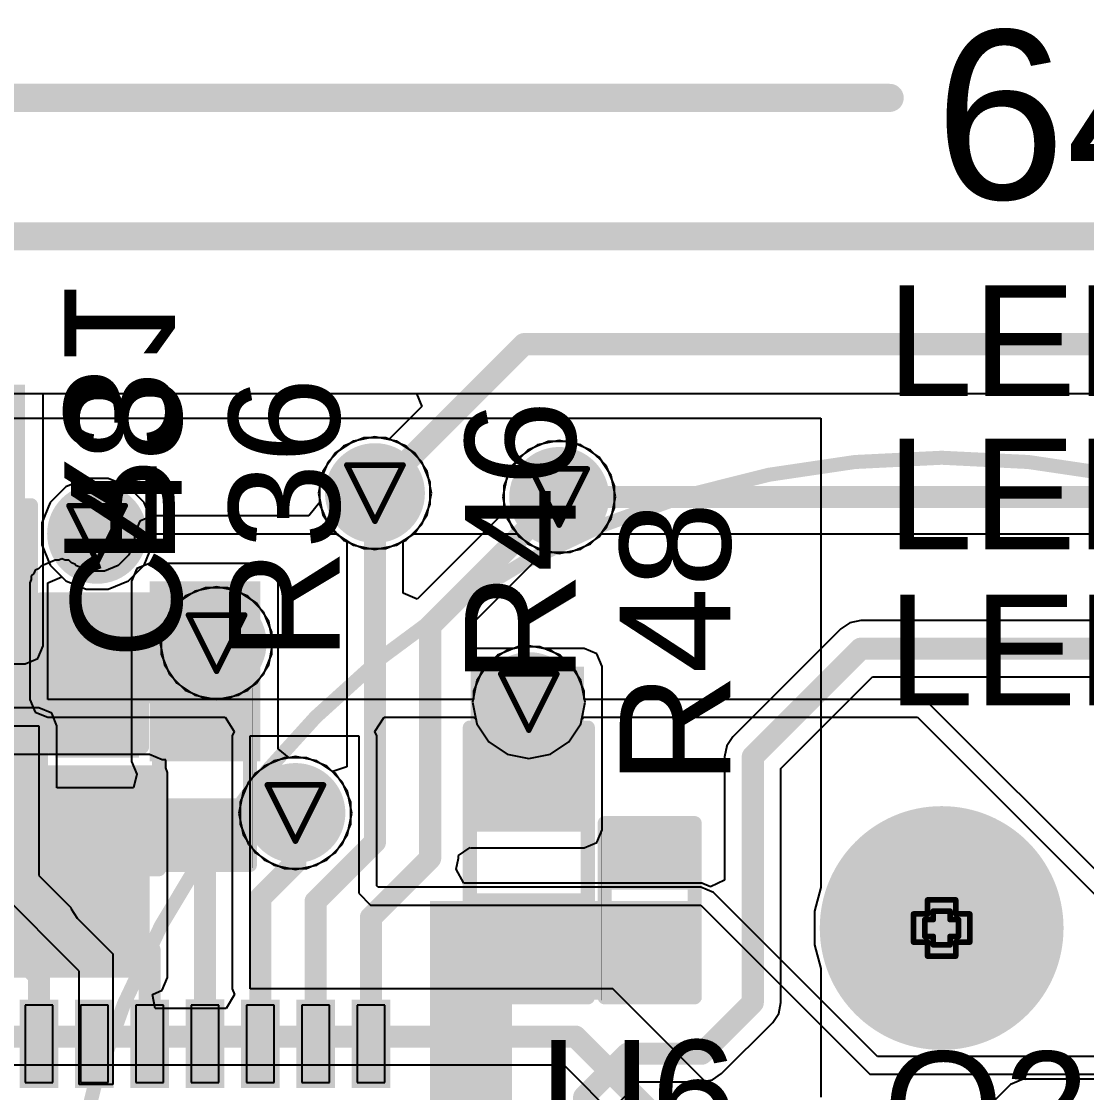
# Model space of a CAD drawing. Header units: inches. Extents: x -3 to 423, y -3 to 110.
# Drawn here: x 16.52 to 26.15, y 71.68 to 81.36 of the extents above; entities that cross this region are included whole.
import ezdxf

# ---------------------------------------------------------------- set-up
doc = ezdxf.new("R2010")
doc.units = ezdxf.units.IN
for name, color, linetype in [('Board Outline', 56, 'Continuous'), ('Bottom Layer', 5, 'Continuous'), ('Bottom Overlay', 54, 'Continuous'), ('Bottom Paste', 16, 'Continuous'), ('Bottom Solder', 6, 'Continuous'), ('Drill Drawing', 1, 'Continuous'), ('Mechanical 3', 76, 'Continuous'), ('Mid Layer', 16, 'Continuous'), ('Mid Layer 2', 76, 'Continuous'), ('Multi-Layer', 9, 'Continuous'), ('Pad Holes', 156, 'Continuous'), ('Top Layer', 1, 'Continuous'), ('Top Overlay', 2, 'Continuous'), ('Top Paste', 8, 'Continuous'), ('Top Solder', 216, 'Continuous'), ('Via Holes', 16, 'Continuous')]:
    doc.layers.add(name, color=color, linetype=linetype)
doc.styles.add('Arial', font='', dxfattribs={"height": 0.2})
doc.styles.get('Arial').set_extended_font_data('Arial')

msp = doc.modelspace()

# ---------------------------------------------------------------- hatches: boundary and pattern name
at = {"layer": 'Bottom Layer'}
h = msp.add_hatch(color=5, dxfattribs=at)
edge = h.paths.add_edge_path()
edge.add_arc((19.7196, 77.0983), 0.35, 0, 360)
h = msp.add_hatch(color=5, dxfattribs=at)
edge = h.paths.add_edge_path()
edge.add_arc((21.3846, 77.0638), 0.35, 0, 360)
h = msp.add_hatch(color=5, dxfattribs=at)
edge = h.paths.add_edge_path()
edge.add_arc((17.2084, 76.731), 0.35, 0, 360)
for points in [[(16.764, 75.2348), (18.6436, 75.2348), (18.6436, 76.1492), (16.764, 76.1492)], [(17.6783, 75.2998), (16.7893, 75.2998), (16.7893, 76.0618), (17.6783, 76.0618)], [(15.4686, 72.7202), (17.683, 72.7202), (17.683, 74.5744), (15.4686, 74.5744)], [(17.6783, 73.7758), (16.7893, 73.7758), (16.7893, 74.5378), (17.6783, 74.5378)]]:
    msp.add_hatch(color=5, dxfattribs=at).paths.add_polyline_path(points)
h = msp.add_hatch(color=5, dxfattribs=at)
edge = h.paths.add_edge_path()
edge.add_arc((18.288, 75.7428), 0.35, 0, 360)
h = msp.add_hatch(color=5, dxfattribs=at)
edge = h.paths.add_edge_path()
edge.add_arc((21.1102, 75.21), 0.35, 0, 360)
h = msp.add_hatch(color=5, dxfattribs=at)
edge = h.paths.add_edge_path()
edge.add_arc((19.0005, 74.2076), 0.35, 0, 360)
h = msp.add_hatch(color=5, dxfattribs=at)
edge = h.paths.add_edge_path()
edge.add_arc((24.8412, 73.1682), 1, 0, 360)
at = {"layer": 'Bottom Paste'}
for points in [[(17.6783, 75.2998), (16.7893, 75.2998), (16.7893, 76.0618), (17.6783, 76.0618)], [(17.6783, 73.7758), (16.7893, 73.7758), (16.7893, 74.5378), (17.6783, 74.5378)]]:
    msp.add_hatch(color=16, dxfattribs=at).paths.add_polyline_path(points)
at = {"layer": 'Bottom Solder'}
h = msp.add_hatch(color=6, dxfattribs=at)
edge = h.paths.add_edge_path()
edge.add_arc((19.7196, 77.0983), 0.4516, 0, 360)
h = msp.add_hatch(color=6, dxfattribs=at)
edge = h.paths.add_edge_path()
edge.add_arc((21.3846, 77.0638), 0.4516, 0, 360)
h = msp.add_hatch(color=6, dxfattribs=at)
edge = h.paths.add_edge_path()
edge.add_arc((17.2084, 76.731), 0.4516, 0, 360)
h = msp.add_hatch(color=6, dxfattribs=at)
edge = h.paths.add_edge_path()
edge.add_arc((18.288, 75.7428), 0.4516, 0, 360)
for points in [[(17.7799, 75.1982), (16.6877, 75.1982), (16.6877, 76.1634), (17.7799, 76.1634)], [(17.7799, 73.6742), (16.6877, 73.6742), (16.6877, 74.6394), (17.7799, 74.6394)]]:
    msp.add_hatch(color=6, dxfattribs=at).paths.add_polyline_path(points)
h = msp.add_hatch(color=6, dxfattribs=at)
edge = h.paths.add_edge_path()
edge.add_arc((21.1102, 75.21), 0.4516, 0, 360)
h = msp.add_hatch(color=6, dxfattribs=at)
edge = h.paths.add_edge_path()
edge.add_arc((19.0005, 74.2076), 0.4516, 0, 360)
h = msp.add_hatch(color=6, dxfattribs=at)
edge = h.paths.add_edge_path()
edge.add_arc((24.8412, 73.1682), 1.1016, 0, 360)
at = {"layer": 'Mid Layer'}
h = msp.add_hatch(color=16, dxfattribs=at)
edge = h.paths.add_edge_path()
edge.add_arc((19.7196, 77.0983), 0.35, 0, 360)
h = msp.add_hatch(color=16, dxfattribs=at)
edge = h.paths.add_edge_path()
edge.add_arc((21.3846, 77.0638), 0.35, 0, 360)
h = msp.add_hatch(color=16, dxfattribs=at)
edge = h.paths.add_edge_path()
edge.add_arc((17.2084, 76.731), 0.35, 0, 360)
h = msp.add_hatch(color=16, dxfattribs=at)
edge = h.paths.add_edge_path()
edge.add_arc((18.288, 75.7428), 0.35, 0, 360)
h = msp.add_hatch(color=16, dxfattribs=at)
edge = h.paths.add_edge_path()
edge.add_arc((21.1102, 75.21), 0.35, 0, 360)
h = msp.add_hatch(color=16, dxfattribs=at)
edge = h.paths.add_edge_path()
edge.add_arc((19.0005, 74.2076), 0.35, 0, 360)
h = msp.add_hatch(color=16, dxfattribs=at)
edge = h.paths.add_edge_path()
edge.add_arc((24.8412, 73.1682), 1, 0, 360)
at = {"layer": 'Mid Layer 2'}
h = msp.add_hatch(color=76, dxfattribs=at)
edge = h.paths.add_edge_path()
edge.add_arc((19.7196, 77.0983), 0.35, 0, 360)
h = msp.add_hatch(color=76, dxfattribs=at)
edge = h.paths.add_edge_path()
edge.add_arc((21.3846, 77.0638), 0.35, 0, 360)
h = msp.add_hatch(color=76, dxfattribs=at)
edge = h.paths.add_edge_path()
edge.add_arc((17.2084, 76.731), 0.35, 0, 360)
h = msp.add_hatch(color=76, dxfattribs=at)
edge = h.paths.add_edge_path()
edge.add_arc((18.288, 75.7428), 0.35, 0, 360)
h = msp.add_hatch(color=76, dxfattribs=at)
edge = h.paths.add_edge_path()
edge.add_arc((21.1102, 75.21), 0.35, 0, 360)
h = msp.add_hatch(color=76, dxfattribs=at)
edge = h.paths.add_edge_path()
edge.add_arc((19.0005, 74.2076), 0.35, 0, 360)
h = msp.add_hatch(color=76, dxfattribs=at)
edge = h.paths.add_edge_path()
edge.add_arc((24.8412, 73.1682), 1, 0, 360)
at = {"layer": 'Multi-Layer'}
h = msp.add_hatch(color=9, dxfattribs=at)
edge = h.paths.add_edge_path()
edge.add_arc((24.8412, 73.1682), 1, 0, 360)
at = {"layer": 'Pad Holes'}
h = msp.add_hatch(color=7, dxfattribs=at)
edge = h.paths.add_edge_path()
edge.add_arc((24.8412, 73.1682), 0.51, 0, 360)
at = {"layer": 'Top Layer'}
for points in [[(15.1384, 75.7174), (16.5576, 75.7174), (16.5576, 78.0796), (15.1384, 78.0796)], [(17.683, 74.6736), (18.683, 74.6736), (18.683, 76.3016), (17.683, 76.3016)], [(20.5831, 74.0552), (21.6102, 74.0552), (21.6102, 75.5305), (20.5831, 75.5305)], [(16.8909, 75.2236), (17.5259, 75.2236), (17.5259, 74.7664), (16.8909, 74.7664)], [(18.5005, 74.7664), (17.8655, 74.7664), (17.8655, 75.2236), (18.5005, 75.2236)], [(20.6657, 74.9039), (21.5547, 74.9039), (21.5547, 74.1419), (20.6657, 74.1419)], [(16.8909, 74.2838), (17.5259, 74.2838), (17.5259, 73.8266), (16.8909, 73.8266)], [(18.5005, 73.8266), (17.8655, 73.8266), (17.8655, 74.2838), (18.5005, 74.2838)], [(21.8849, 74.0276), (22.5199, 74.0276), (22.5199, 73.5704), (21.8849, 73.5704)], [(20.2184, 72.5222), (22.6723, 72.5222), (22.6723, 73.4118), (20.2184, 73.4118)], [(20.6657, 73.3799), (21.5547, 73.3799), (21.5547, 72.6179), (20.6657, 72.6179)], [(20.2184, 71.0702), (20.9578, 71.0702), (20.9578, 73.2848), (20.2184, 73.2848)], [(21.8849, 73.0878), (22.5199, 73.0878), (22.5199, 72.6306), (21.8849, 72.6306)], [(16.558, 72.4722), (16.808, 72.4722), (16.808, 71.7722), (16.558, 71.7722)], [(17.058, 72.4722), (17.308, 72.4722), (17.308, 71.7722), (17.058, 71.7722)], [(17.558, 72.4722), (17.808, 72.4722), (17.808, 71.7722), (17.558, 71.7722)], [(18.058, 72.4723), (18.308, 72.4723), (18.308, 71.7723), (18.058, 71.7723)], [(18.558, 72.4722), (18.808, 72.4722), (18.808, 71.7722), (18.558, 71.7722)], [(19.058, 72.4722), (19.308, 72.4722), (19.308, 71.7722), (19.058, 71.7722)], [(19.558, 72.4722), (19.808, 72.4722), (19.808, 71.7722), (19.558, 71.7722)]]:
    msp.add_hatch(color=1, dxfattribs=at).paths.add_polyline_path(points)
h = msp.add_hatch(color=1, dxfattribs=at)
edge = h.paths.add_edge_path()
edge.add_arc((19.7196, 77.0983), 0.35, 0, 360)
h = msp.add_hatch(color=1, dxfattribs=at)
edge = h.paths.add_edge_path()
edge.add_arc((21.3846, 77.0638), 0.35, 0, 360)
h = msp.add_hatch(color=1, dxfattribs=at)
edge = h.paths.add_edge_path()
edge.add_arc((17.2084, 76.731), 0.35, 0, 360)
h = msp.add_hatch(color=1, dxfattribs=at)
edge = h.paths.add_edge_path()
edge.add_arc((18.288, 75.7428), 0.35, 0, 360)
h = msp.add_hatch(color=1, dxfattribs=at)
edge = h.paths.add_edge_path()
edge.add_arc((21.1102, 75.21), 0.35, 0, 360)
h = msp.add_hatch(color=1, dxfattribs=at)
edge = h.paths.add_edge_path()
edge.add_arc((19.0005, 74.2076), 0.35, 0, 360)
h = msp.add_hatch(color=1, dxfattribs=at)
edge = h.paths.add_edge_path()
edge.add_arc((24.8412, 73.1682), 1, 0, 360)
at = {"layer": 'Top Paste'}
for points in [[(16.8909, 75.2236), (17.5259, 75.2236), (17.5259, 74.7664), (16.8909, 74.7664)], [(18.5005, 74.7664), (17.8655, 74.7664), (17.8655, 75.2236), (18.5005, 75.2236)], [(20.6657, 74.9039), (21.5547, 74.9039), (21.5547, 74.1419), (20.6657, 74.1419)], [(16.8909, 74.2838), (17.5259, 74.2838), (17.5259, 73.8266), (16.8909, 73.8266)], [(18.5005, 73.8266), (17.8655, 73.8266), (17.8655, 74.2838), (18.5005, 74.2838)], [(21.8849, 74.0276), (22.5199, 74.0276), (22.5199, 73.5704), (21.8849, 73.5704)], [(20.6657, 73.3799), (21.5547, 73.3799), (21.5547, 72.6179), (20.6657, 72.6179)], [(21.8849, 73.0878), (22.5199, 73.0878), (22.5199, 72.6306), (21.8849, 72.6306)]]:
    msp.add_hatch(color=8, dxfattribs=at).paths.add_polyline_path(points)
at = {"layer": 'Top Solder'}
h = msp.add_hatch(color=216, dxfattribs=at)
edge = h.paths.add_edge_path()
edge.add_arc((19.7196, 77.0983), 0.4516, 0, 360)
h = msp.add_hatch(color=216, dxfattribs=at)
edge = h.paths.add_edge_path()
edge.add_arc((21.3846, 77.0638), 0.4516, 0, 360)
h = msp.add_hatch(color=216, dxfattribs=at)
edge = h.paths.add_edge_path()
edge.add_arc((17.2084, 76.731), 0.4516, 0, 360)
for points in [[(15.1379, 75.7697), (15.1379, 76.9889), (16.6111, 76.9889), (16.6111, 75.7697)], [(16.8309, 75.2836), (17.5859, 75.2836), (17.5859, 74.7064), (16.8309, 74.7064)], [(18.5555, 74.7114), (17.8105, 74.7114), (17.8105, 75.2786), (18.5555, 75.2786)], [(15.1379, 73.7377), (15.1379, 74.9569), (16.6111, 74.9569), (16.6111, 73.7377)], [(20.5641, 75.0055), (21.6563, 75.0055), (21.6563, 74.0403), (20.5641, 74.0403)], [(16.8309, 74.3438), (17.5859, 74.3438), (17.5859, 73.7666), (16.8309, 73.7666)], [(18.5555, 73.7716), (17.8105, 73.7716), (17.8105, 74.3388), (18.5555, 74.3388)], [(21.8299, 74.0826), (22.5749, 74.0826), (22.5749, 73.5154), (21.8299, 73.5154)], [(20.5641, 73.4815), (21.6563, 73.4815), (21.6563, 72.5163), (20.5641, 72.5163)], [(21.8299, 73.1428), (22.5749, 73.1428), (22.5749, 72.5756), (21.8299, 72.5756)], [(16.508, 72.5222), (16.858, 72.5222), (16.858, 71.7222), (16.508, 71.7222)], [(17.008, 72.5222), (17.358, 72.5222), (17.358, 71.7222), (17.008, 71.7222)], [(17.508, 72.5222), (17.858, 72.5222), (17.858, 71.7222), (17.508, 71.7222)], [(18.008, 72.5223), (18.358, 72.5223), (18.358, 71.7223), (18.008, 71.7223)], [(18.508, 72.5222), (18.858, 72.5222), (18.858, 71.7222), (18.508, 71.7222)], [(19.008, 72.5222), (19.358, 72.5222), (19.358, 71.7222), (19.008, 71.7222)], [(19.508, 72.5222), (19.858, 72.5222), (19.858, 71.7222), (19.508, 71.7222)]]:
    msp.add_hatch(color=216, dxfattribs=at).paths.add_polyline_path(points)
h = msp.add_hatch(color=216, dxfattribs=at)
edge = h.paths.add_edge_path()
edge.add_arc((18.288, 75.7428), 0.4516, 0, 360)
h = msp.add_hatch(color=216, dxfattribs=at)
edge = h.paths.add_edge_path()
edge.add_arc((21.1102, 75.21), 0.4516, 0, 360)
h = msp.add_hatch(color=216, dxfattribs=at)
edge = h.paths.add_edge_path()
edge.add_arc((19.0005, 74.2076), 0.4516, 0, 360)
h = msp.add_hatch(color=216, dxfattribs=at)
edge = h.paths.add_edge_path()
edge.add_arc((24.8412, 73.1682), 1.1016, 0, 360)
at = {"layer": 'Via Holes'}
h = msp.add_hatch(color=7, dxfattribs=at)
edge = h.paths.add_edge_path()
edge.add_arc((19.7196, 77.0983), 0.25, 0, 360)
h = msp.add_hatch(color=7, dxfattribs=at)
edge = h.paths.add_edge_path()
edge.add_arc((21.3846, 77.0638), 0.25, 0, 360)
h = msp.add_hatch(color=7, dxfattribs=at)
edge = h.paths.add_edge_path()
edge.add_arc((17.2084, 76.731), 0.25, 0, 360)
h = msp.add_hatch(color=7, dxfattribs=at)
edge = h.paths.add_edge_path()
edge.add_arc((18.288, 75.7428), 0.25, 0, 360)
h = msp.add_hatch(color=7, dxfattribs=at)
edge = h.paths.add_edge_path()
edge.add_arc((21.1102, 75.21), 0.25, 0, 360)
h = msp.add_hatch(color=7, dxfattribs=at)
edge = h.paths.add_edge_path()
edge.add_arc((19.0005, 74.2076), 0.25, 0, 360)

# ---------------------------------------------------------------- linework, layer by layer
at = {"layer": 'Board Outline', "const_width": 0.254}
msp.add_lwpolyline([(0.02, 79.42), (64.06, 79.42)], dxfattribs=at)
at = {"layer": 'Bottom Layer'}
for p, q in [((16.266, 78), (20.0949, 78)), ((20.0949, 78), (20.1435, 77.8827)), ((20.1435, 77.8827), (19.8441, 77.5833)), ((19.5245, 77.5693), (19.3591, 77.4588)), ((19.7196, 77.6081), (19.5245, 77.5693)), ((19.8441, 77.5833), (19.7196, 77.6081)), ((19.3591, 77.4588), (19.2486, 77.2934)), ((19.2486, 77.2934), (19.2098, 77.0983)), ((19.2098, 77.0983), (19.2253, 77.0204)), ((19.2253, 77.0204), (19.1211, 76.8934)), ((17.7084, 76.8934), (17.5936, 76.8458)), ((19.1211, 76.8934), (17.7084, 76.8934)), ((17.5936, 76.8458), (17.546, 76.731)), ((17.546, 76.731), (17.546, 76.6638)), ((17.7084, 76.6315), (17.7084, 76.731)), ((17.7084, 76.731), (19.3798, 76.731)), ((19.3798, 76.731), (19.4364, 76.6744)), ((19.4364, 76.6744), (19.6201, 76.5983)), ((19.819, 76.5983), (20.0028, 76.6744)), ((20.0028, 76.6744), (20.0594, 76.731)), ((20.0594, 76.731), (21.0103, 76.731)), ((21.0103, 76.731), (21.1014, 76.6399)), ((21.6678, 76.6399), (21.7589, 76.731)), ((21.7589, 76.731), (27.3285, 76.731)), ((17.546, 76.6638), (17.4946, 76.5397)), ((17.6323, 76.4478), (17.7084, 76.6315)), ((19.6201, 76.5983), (19.819, 76.5983)), ((21.1014, 76.6399), (21.2851, 76.5638)), ((21.4841, 76.5638), (21.6678, 76.6399)), ((16.8289, 76.4913), (16.7019, 76.4387)), ((16.8612, 76.4913), (16.8289, 76.4913)), ((16.891, 76.5036), (16.8612, 76.4913)), ((16.9208, 76.4913), (16.891, 76.5036)), ((16.9531, 76.4913), (16.9208, 76.4913)), ((16.976, 76.4685), (16.9531, 76.4913)), ((17.4946, 76.5397), (17.3997, 76.4448)), ((21.2851, 76.5638), (21.4841, 76.5638)), ((16.6492, 76.4035), (16.6368, 76.3736)), ((16.679, 76.4158), (16.6492, 76.4035)), ((16.7019, 76.4387), (16.679, 76.4158)), ((17.0058, 76.4561), (16.976, 76.4685)), ((17.0171, 76.4448), (17.0058, 76.4561)), ((17.1412, 76.3934), (17.0171, 76.4448)), ((17.2756, 76.3934), (17.1412, 76.3934)), ((17.3997, 76.4448), (17.2756, 76.3934)), ((17.4916, 76.3071), (17.6323, 76.4478)), ((16.614, 76.3185), (16.6016, 76.2887)), ((16.6016, 76.2887), (16.6016, 75.2348)), ((16.6368, 76.3736), (16.614, 76.3508)), ((16.614, 76.3508), (16.614, 76.3185)), ((16.764, 76.2887), (16.891, 76.3413)), ((16.764, 75.2348), (16.764, 76.2887)), ((16.891, 76.3413), (16.9252, 76.3071)), ((16.9252, 76.3071), (17.1089, 76.231)), ((17.3079, 76.231), (17.4916, 76.3071)), ((17.1089, 76.231), (17.3079, 76.231)), ((21.0107, 75.71), (20.827, 75.6339)), ((21.2097, 75.71), (21.0107, 75.71)), ((21.3934, 75.6339), (21.2097, 75.71)), ((20.827, 75.6339), (20.6863, 75.4932)), ((21.5341, 75.4932), (21.3934, 75.6339)), ((20.6863, 75.4932), (20.6102, 75.3095)), ((21.6102, 75.3095), (21.5341, 75.4932)), ((16.6016, 75.2348), (16.6492, 75.12)), ((20.6102, 75.2348), (16.764, 75.2348)), ((20.6102, 75.3095), (20.6102, 75.2348)), ((21.6102, 75.2348), (21.6102, 75.3095)), ((24.6888, 75.2348), (21.6102, 75.2348)), ((26.9494, 72.9742), (24.6888, 75.2348)), ((16.6492, 75.12), (16.764, 75.0724)), ((16.764, 75.0724), (18.3651, 75.0724)), ((18.3651, 75.0724), (18.4474, 74.9454)), ((19.7198, 74.9454), (19.802, 75.0724)), ((19.802, 75.0724), (20.6102, 75.0724)), ((20.6102, 75.0724), (20.6299, 75.0619)), ((20.6299, 75.0619), (20.6392, 75.0149)), ((21.5812, 75.0149), (21.5905, 75.0619)), ((21.5905, 75.0619), (21.6102, 75.0724)), ((21.6102, 75.0724), (24.6215, 75.0724)), ((24.6215, 75.0724), (26.8346, 72.8594)), ((18.4474, 74.9454), (18.4304, 74.9046)), ((19.7367, 74.9046), (19.7198, 74.9454)), ((20.6392, 75.0149), (20.7497, 74.8495)), ((21.4707, 74.8495), (21.5812, 75.0149)), ((18.4304, 74.9046), (18.4304, 72.6186)), ((18.5928, 72.6186), (18.5928, 74.9046)), ((18.5928, 74.9046), (19.5743, 74.9046)), ((19.5743, 74.9046), (19.5743, 73.4833)), ((19.7367, 73.5484), (19.7367, 74.9046)), ((20.7497, 74.8495), (20.9151, 74.739)), ((21.3053, 74.739), (21.4707, 74.8495)), ((17.683, 74.7368), (15.4686, 74.7368)), ((17.7978, 74.6892), (17.683, 74.7368)), ((20.9151, 74.739), (21.1102, 74.7002)), ((21.1102, 74.7002), (21.3053, 74.739)), ((17.7984, 74.6878), (17.7978, 74.6892)), ((17.8283, 74.6878), (17.7984, 74.6878)), ((17.8283, 74.6156), (17.8283, 74.6878)), ((17.8454, 74.5744), (17.8283, 74.6156)), ((17.8454, 72.7202), (17.8454, 74.5744)), ((19.5743, 73.4833), (19.5732, 73.4822)), ((19.5732, 73.4822), (19.6801, 73.3753)), ((19.7474, 73.5377), (19.7367, 73.5484)), ((22.6642, 73.5377), (19.7474, 73.5377)), ((22.779, 73.4901), (22.6642, 73.5377)), ((24.2607, 72.0084), (22.779, 73.4901)), ((19.6801, 73.3753), (22.6642, 73.3753)), ((22.6642, 73.3753), (24.1935, 71.846)), ((17.7978, 72.6054), (17.8454, 72.7202)), ((17.7092, 72.5687), (17.7978, 72.6054)), ((18.4304, 72.6186), (18.4511, 72.5687)), ((21.8694, 72.6186), (18.5928, 72.6186)), ((23.9014, 70.5866), (21.8694, 72.6186)), ((17.7345, 72.4417), (17.7092, 72.5687)), ((18.4511, 72.5687), (18.3742, 72.4417)), ((18.3742, 72.4417), (17.7345, 72.4417)), ((15.3939, 71.9319), (21.4259, 71.9319)), ((21.4259, 71.9319), (22.1792, 71.1786)), ((31.4611, 72.0084), (24.2607, 72.0084)), ((24.1935, 71.846), (31.4611, 71.846))]:
    msp.add_line(p, q, dxfattribs=at)
at = {"layer": 'Bottom Layer', "const_width": 0.2}
for points in [[(19.7196, 77.0983), (21.066, 78.4447)], [(21.066, 78.4447), (31.4611, 78.4447)], [(21.3846, 77.0638), (28.7039, 77.0638)], [(15.3939, 72.1868), (21.5315, 72.1868)], [(21.5315, 72.1868), (22.6642, 71.0541)]]:
    msp.add_lwpolyline(points, dxfattribs=at)
at = {"layer": 'Bottom Layer', "const_width": 0.1}
for points in [[(21.016, 78.4447, 1), (21.116, 78.4447, 1)], [(21.016, 78.4447, 1), (21.116, 78.4447, 1)], [(19.6696, 77.0983, 1), (19.7696, 77.0983, 1)], [(21.3346, 77.0638, 1), (21.4346, 77.0638, 1)], [(21.4815, 72.1868, 1), (21.5815, 72.1868, 1)], [(21.4815, 72.1868, 1), (21.5815, 72.1868, 1)]]:
    msp.add_lwpolyline(points, format="xyb", close=True, dxfattribs=at)
at = {"layer": 'Bottom Overlay'}
for points, const_width in [([(32.8412, 69.4182, 1), (16.8412, 69.4182, 1)], 0.127), ([(16.4669, 76.138, 1), (16.5304, 76.138, 1)], 0.0635), ([(16.4669, 76.138, 1), (16.5304, 76.138, 1)], 0.0635), ([(16.6686, 76.138, 1), (16.7321, 76.138, 1)], 0.0635), ([(16.6686, 76.138, 1), (16.7321, 76.138, 1)], 0.0635), ([(17.7354, 76.138, 1), (17.7989, 76.138, 1)], 0.0635), ([(17.7354, 76.138, 1), (17.7989, 76.138, 1)], 0.0635), ([(16.4669, 73.6996, 1), (16.5304, 73.6996, 1)], 0.0635), ([(16.4669, 73.6996, 1), (16.5304, 73.6996, 1)], 0.0635), ([(16.6686, 73.6996, 1), (16.7321, 73.6996, 1)], 0.0635), ([(16.6686, 73.6996, 1), (16.7321, 73.6996, 1)], 0.0635), ([(17.7354, 73.6996, 1), (17.7989, 73.6996, 1)], 0.0635), ([(17.7354, 73.6996, 1), (17.7989, 73.6996, 1)], 0.0635)]:
    msp.add_lwpolyline(points, format="xyb", close=True, dxfattribs=dict(at, const_width=const_width))
at = {"layer": 'Bottom Overlay', "const_width": 0.127}
for points in [[(15.4318, 76.138), (16.4986, 76.138)], [(16.4986, 73.6996), (16.4986, 76.138)], [(16.7004, 76.138), (17.7672, 76.138)], [(16.7004, 73.6996), (16.7004, 76.138)], [(17.7672, 73.6996), (17.7672, 76.138)], [(15.4318, 73.6996), (16.4986, 73.6996)], [(16.7004, 73.6996), (17.7672, 73.6996)]]:
    msp.add_lwpolyline(points, dxfattribs=at)
at = {"layer": 'Drill Drawing', "const_width": 0.0508}
for points in [[(19.4656, 77.3523), (19.9736, 77.3523)], [(19.4656, 77.3523), (19.7196, 76.8443)], [(19.7196, 76.8443), (19.9736, 77.3523)], [(21.1306, 77.3178), (21.6386, 77.3178)], [(21.1306, 77.3178), (21.3846, 76.8098)], [(21.3846, 76.8098), (21.6386, 77.3178)], [(16.9544, 76.985), (17.4624, 76.985)], [(16.9544, 76.985), (17.2084, 76.477)], [(17.2084, 76.477), (17.4624, 76.985)], [(18.034, 75.9968), (18.542, 75.9968)], [(18.034, 75.9968), (18.288, 75.4888)], [(18.288, 75.4888), (18.542, 75.9968)], [(20.8562, 75.464), (21.3642, 75.464)], [(20.8562, 75.464), (21.1102, 74.956)], [(21.1102, 74.956), (21.3642, 75.464)], [(18.7465, 74.4616), (19.2545, 74.4616)], [(18.7465, 74.4616), (19.0005, 73.9536)], [(19.0005, 73.9536), (19.2545, 74.4616)], [(24.7142, 73.2952), (24.7142, 73.4222)], [(24.7142, 73.4222), (24.9682, 73.4222)], [(24.9682, 73.2952), (24.9682, 73.4222)], [(24.5872, 73.0412), (24.5872, 73.2952)], [(24.5872, 73.2952), (24.7142, 73.2952)], [(24.765, 73.2444), (24.765, 73.3206)], [(24.765, 73.3206), (24.9174, 73.3206)], [(24.9174, 73.2444), (24.9174, 73.3206)], [(24.9682, 73.2952), (25.0952, 73.2952)], [(25.0952, 73.0412), (25.0952, 73.2952)], [(24.6888, 73.092), (24.6888, 73.2444)], [(24.6888, 73.2444), (24.765, 73.2444)], [(24.9174, 73.2444), (24.9936, 73.2444)], [(24.9936, 73.092), (24.9936, 73.2444)], [(24.6888, 73.092), (24.765, 73.092)], [(24.765, 73.0158), (24.765, 73.092)], [(24.9174, 73.092), (24.9936, 73.092)], [(24.9174, 73.0158), (24.9174, 73.092)], [(24.5872, 73.0412), (24.7142, 73.0412)], [(24.7142, 72.9142), (24.7142, 73.0412)], [(24.765, 73.0158), (24.9174, 73.0158)], [(24.9682, 73.0412), (25.0952, 73.0412)], [(24.9682, 72.9142), (24.9682, 73.0412)], [(24.7142, 72.9142), (24.9682, 72.9142)]]:
    msp.add_lwpolyline(points, dxfattribs=at)
at = {"layer": 'Drill Drawing', "const_width": 0.0254}
for points in [[(19.4529, 77.3523, 1), (19.4783, 77.3523, 1)], [(19.4529, 77.3523, 1), (19.4783, 77.3523, 1)], [(19.9609, 77.3523, 1), (19.9863, 77.3523, 1)], [(19.9609, 77.3523, 1), (19.9863, 77.3523, 1)], [(21.1179, 77.3178, 1), (21.1433, 77.3178, 1)], [(21.1179, 77.3178, 1), (21.1433, 77.3178, 1)], [(21.6259, 77.3178, 1), (21.6513, 77.3178, 1)], [(21.6259, 77.3178, 1), (21.6513, 77.3178, 1)], [(16.9417, 76.985, 1), (16.9671, 76.985, 1)], [(16.9417, 76.985, 1), (16.9671, 76.985, 1)], [(17.4497, 76.985, 1), (17.4751, 76.985, 1)], [(17.4497, 76.985, 1), (17.4751, 76.985, 1)], [(19.7069, 76.8443, 1), (19.7323, 76.8443, 1)], [(19.7069, 76.8443, 1), (19.7323, 76.8443, 1)], [(21.3719, 76.8098, 1), (21.3973, 76.8098, 1)], [(21.3719, 76.8098, 1), (21.3973, 76.8098, 1)], [(17.1957, 76.477, 1), (17.2211, 76.477, 1)], [(17.1957, 76.477, 1), (17.2211, 76.477, 1)], [(18.0213, 75.9968, 1), (18.0467, 75.9968, 1)], [(18.0213, 75.9968, 1), (18.0467, 75.9968, 1)], [(18.5293, 75.9968, 1), (18.5547, 75.9968, 1)], [(18.5293, 75.9968, 1), (18.5547, 75.9968, 1)], [(18.2753, 75.4888, 1), (18.3007, 75.4888, 1)], [(18.2753, 75.4888, 1), (18.3007, 75.4888, 1)], [(20.8435, 75.464, 1), (20.8689, 75.464, 1)], [(20.8435, 75.464, 1), (20.8689, 75.464, 1)], [(21.3515, 75.464, 1), (21.3769, 75.464, 1)], [(21.3515, 75.464, 1), (21.3769, 75.464, 1)], [(21.0975, 74.956, 1), (21.1229, 74.956, 1)], [(21.0975, 74.956, 1), (21.1229, 74.956, 1)], [(18.7338, 74.4616, 1), (18.7592, 74.4616, 1)], [(18.7338, 74.4616, 1), (18.7592, 74.4616, 1)], [(19.2418, 74.4616, 1), (19.2672, 74.4616, 1)], [(19.2418, 74.4616, 1), (19.2672, 74.4616, 1)], [(18.9878, 73.9536, 1), (19.0132, 73.9536, 1)], [(18.9878, 73.9536, 1), (19.0132, 73.9536, 1)], [(24.7015, 73.4222, 1), (24.7269, 73.4222, 1)], [(24.7015, 73.4222, 1), (24.7269, 73.4222, 1)], [(24.9555, 73.4222, 1), (24.9809, 73.4222, 1)], [(24.9555, 73.4222, 1), (24.9809, 73.4222, 1)], [(24.5745, 73.2952, 1), (24.5999, 73.2952, 1)], [(24.5745, 73.2952, 1), (24.5999, 73.2952, 1)], [(24.7015, 73.2952, 1), (24.7269, 73.2952, 1)], [(24.7015, 73.2952, 1), (24.7269, 73.2952, 1)], [(24.7523, 73.3206, 1), (24.7777, 73.3206, 1)], [(24.7523, 73.3206, 1), (24.7777, 73.3206, 1)], [(24.9047, 73.3206, 1), (24.9301, 73.3206, 1)], [(24.9047, 73.3206, 1), (24.9301, 73.3206, 1)], [(24.9555, 73.2952, 1), (24.9809, 73.2952, 1)], [(24.9555, 73.2952, 1), (24.9809, 73.2952, 1)], [(25.0825, 73.2952, 1), (25.1079, 73.2952, 1)], [(25.0825, 73.2952, 1), (25.1079, 73.2952, 1)], [(24.6761, 73.2444, 1), (24.7015, 73.2444, 1)], [(24.6761, 73.2444, 1), (24.7015, 73.2444, 1)], [(24.7523, 73.2444, 1), (24.7777, 73.2444, 1)], [(24.7523, 73.2444, 1), (24.7777, 73.2444, 1)], [(24.9047, 73.2444, 1), (24.9301, 73.2444, 1)], [(24.9047, 73.2444, 1), (24.9301, 73.2444, 1)], [(24.9809, 73.2444, 1), (25.0063, 73.2444, 1)], [(24.9809, 73.2444, 1), (25.0063, 73.2444, 1)], [(24.6761, 73.092, 1), (24.7015, 73.092, 1)], [(24.6761, 73.092, 1), (24.7015, 73.092, 1)], [(24.7523, 73.092, 1), (24.7777, 73.092, 1)], [(24.7523, 73.092, 1), (24.7777, 73.092, 1)], [(24.9047, 73.092, 1), (24.9301, 73.092, 1)], [(24.9047, 73.092, 1), (24.9301, 73.092, 1)], [(24.9809, 73.092, 1), (25.0063, 73.092, 1)], [(24.9809, 73.092, 1), (25.0063, 73.092, 1)], [(24.5745, 73.0412, 1), (24.5999, 73.0412, 1)], [(24.5745, 73.0412, 1), (24.5999, 73.0412, 1)], [(24.7015, 73.0412, 1), (24.7269, 73.0412, 1)], [(24.7015, 73.0412, 1), (24.7269, 73.0412, 1)], [(24.7523, 73.0158, 1), (24.7777, 73.0158, 1)], [(24.7523, 73.0158, 1), (24.7777, 73.0158, 1)], [(24.9047, 73.0158, 1), (24.9301, 73.0158, 1)], [(24.9047, 73.0158, 1), (24.9301, 73.0158, 1)], [(24.9555, 73.0412, 1), (24.9809, 73.0412, 1)], [(24.9555, 73.0412, 1), (24.9809, 73.0412, 1)], [(25.0825, 73.0412, 1), (25.1079, 73.0412, 1)], [(25.0825, 73.0412, 1), (25.1079, 73.0412, 1)], [(24.7015, 72.9142, 1), (24.7269, 72.9142, 1)], [(24.7015, 72.9142, 1), (24.7269, 72.9142, 1)], [(24.9555, 72.9142, 1), (24.9809, 72.9142, 1)], [(24.9555, 72.9142, 1), (24.9809, 72.9142, 1)]]:
    msp.add_lwpolyline(points, format="xyb", close=True, dxfattribs=at)
at = {"layer": 'Mechanical 3', "const_width": 0.254}
msp.add_lwpolyline([(0.02, 80.6704), (24.3714, 80.6704)], dxfattribs=at)
at = {"layer": 'Mechanical 3', "const_width": 0.127}
msp.add_lwpolyline([(24.3079, 80.6704, 1), (24.4349, 80.6704, 1)], format="xyb", close=True, dxfattribs=at)
at = {"layer": 'Mid Layer'}
for p, q in [((15.945, 78), (28.4695, 78)), ((19.5245, 77.5693), (19.3591, 77.4588)), ((19.7196, 77.6081), (19.5245, 77.5693)), ((19.9147, 77.5693), (19.7196, 77.6081)), ((20.0801, 77.4588), (19.9147, 77.5693)), ((21.3846, 77.5736), (21.1895, 77.5348)), ((21.5797, 77.5348), (21.3846, 77.5736)), ((19.3591, 77.4588), (19.2486, 77.2934)), ((20.1906, 77.2934), (20.0801, 77.4588)), ((21.1895, 77.5348), (21.0241, 77.4243)), ((21.7451, 77.4243), (21.5797, 77.5348)), ((21.0241, 77.4243), (20.9136, 77.2589)), ((21.8556, 77.2589), (21.7451, 77.4243)), ((19.2486, 77.2934), (19.2098, 77.0983)), ((20.2294, 77.0983), (20.1906, 77.2934)), ((20.9136, 77.2589), (20.8748, 77.0638)), ((21.8944, 77.0638), (21.8556, 77.2589)), ((19.2098, 77.0983), (19.2486, 76.9032)), ((20.1906, 76.9032), (20.2294, 77.0983)), ((20.8748, 77.0638), (20.9136, 76.8687)), ((21.8556, 76.8687), (21.8944, 77.0638)), ((19.2486, 76.9032), (19.3591, 76.7378)), ((20.0801, 76.7378), (20.1906, 76.9032)), ((20.9136, 76.8687), (21.0241, 76.7033)), ((21.7451, 76.7033), (21.8556, 76.8687)), ((19.3591, 76.7378), (19.5245, 76.6273)), ((19.9147, 76.6273), (20.0801, 76.7378)), ((21.0241, 76.7033), (21.1895, 76.5928)), ((21.5797, 76.5928), (21.7451, 76.7033)), ((19.5245, 76.6273), (19.7196, 76.5885)), ((19.7196, 76.5885), (19.9147, 76.6273)), ((21.1895, 76.5928), (21.3846, 76.554)), ((21.3846, 76.554), (21.5797, 76.5928)), ((18.0929, 76.2138), (17.9275, 76.1033)), ((18.288, 76.2526), (18.0929, 76.2138)), ((18.4831, 76.2138), (18.288, 76.2526)), ((18.6485, 76.1033), (18.4831, 76.2138)), ((17.9275, 76.1033), (17.817, 75.9379)), ((18.759, 75.9379), (18.6485, 76.1033)), ((17.817, 75.9379), (17.7782, 75.7428)), ((18.7978, 75.7428), (18.759, 75.9379)), ((17.7782, 75.7428), (17.817, 75.5477)), ((18.759, 75.5477), (18.7978, 75.7428)), ((21.1102, 75.7198), (20.9151, 75.681)), ((21.3053, 75.681), (21.1102, 75.7198)), ((20.9151, 75.681), (20.7497, 75.5705)), ((21.4707, 75.5705), (21.3053, 75.681)), ((17.817, 75.5477), (17.9275, 75.3823)), ((18.6485, 75.3823), (18.759, 75.5477)), ((20.7497, 75.5705), (20.6392, 75.4051)), ((21.5812, 75.4051), (21.4707, 75.5705)), ((17.9275, 75.3823), (18.0929, 75.2718)), ((18.4831, 75.2718), (18.6485, 75.3823)), ((20.6392, 75.4051), (20.6004, 75.21)), ((21.62, 75.21), (21.5812, 75.4051)), ((18.0929, 75.2718), (18.288, 75.233)), ((18.288, 75.233), (18.4831, 75.2718)), ((20.6004, 75.21), (20.6392, 75.0149)), ((21.5812, 75.0149), (21.62, 75.21)), ((20.6392, 75.0149), (20.7497, 74.8495)), ((21.4707, 74.8495), (21.5812, 75.0149)), ((20.7497, 74.8495), (20.9151, 74.739)), ((21.3053, 74.739), (21.4707, 74.8495)), ((20.9151, 74.739), (21.1102, 74.7002)), ((21.1102, 74.7002), (21.3053, 74.739)), ((18.8054, 74.6786), (18.64, 74.5681)), ((19.0005, 74.7174), (18.8054, 74.6786)), ((19.1956, 74.6786), (19.0005, 74.7174)), ((19.361, 74.5681), (19.1956, 74.6786)), ((18.64, 74.5681), (18.5295, 74.4027)), ((19.4715, 74.4027), (19.361, 74.5681)), ((18.5295, 74.4027), (18.4907, 74.2076)), ((19.5103, 74.2076), (19.4715, 74.4027)), ((18.4907, 74.2076), (18.5295, 74.0125)), ((19.4715, 74.0125), (19.5103, 74.2076)), ((18.5295, 74.0125), (18.64, 73.8471)), ((19.361, 73.8471), (19.4715, 74.0125)), ((18.64, 73.8471), (18.8054, 73.7366)), ((19.1956, 73.7366), (19.361, 73.8471)), ((18.8054, 73.7366), (19.0005, 73.6978)), ((19.0005, 73.6978), (19.1956, 73.7366))]:
    msp.add_line(p, q, dxfattribs=at)
at = {"layer": 'Mid Layer 2'}
for p, q in [((16.0294, 77.7748), (23.749, 77.7748)), ((23.749, 77.7748), (23.749, 73.5353)), ((19.6201, 77.5983), (19.4364, 77.5222)), ((19.819, 77.5983), (19.6201, 77.5983)), ((20.0028, 77.5222), (19.819, 77.5983)), ((21.2851, 77.5638), (21.1014, 77.4877)), ((21.4841, 77.5638), (21.2851, 77.5638)), ((21.6678, 77.4877), (21.4841, 77.5638)), ((19.4364, 77.5222), (19.2957, 77.3815)), ((20.1435, 77.3815), (20.0028, 77.5222)), ((21.1014, 77.4877), (20.9607, 77.347)), ((21.8085, 77.347), (21.6678, 77.4877)), ((19.2957, 77.3815), (19.2196, 77.1977)), ((20.2196, 77.1977), (20.1435, 77.3815)), ((20.9607, 77.347), (20.8846, 77.1633)), ((21.8846, 77.1633), (21.8085, 77.347)), ((16.9252, 77.1549), (16.7845, 77.0142)), ((17.1089, 77.231), (16.9252, 77.1549)), ((17.3079, 77.231), (17.1089, 77.231)), ((17.4916, 77.1549), (17.3079, 77.231)), ((17.6323, 77.0142), (17.4916, 77.1549)), ((19.2196, 77.1977), (19.2196, 76.9988)), ((20.2196, 76.9988), (20.2196, 77.1977)), ((20.8846, 77.1633), (20.8846, 76.9644)), ((21.8846, 76.9644), (21.8846, 77.1633)), ((16.7845, 77.0142), (16.7084, 76.8305)), ((17.7084, 76.8305), (17.6323, 77.0142)), ((19.2196, 76.9988), (19.2957, 76.8151)), ((20.1435, 76.8151), (20.2196, 76.9988)), ((20.8846, 76.9644), (20.9607, 76.7806)), ((21.8085, 76.7806), (21.8846, 76.9644)), ((16.7084, 76.8305), (16.7084, 76.6315)), ((17.7084, 76.6315), (17.7084, 76.8305)), ((19.2957, 76.8151), (19.4364, 76.6744)), ((20.0028, 76.6744), (20.1435, 76.8151)), ((20.9607, 76.7806), (21.1014, 76.6399)), ((21.6678, 76.6399), (21.8085, 76.7806)), ((19.4364, 76.6744), (19.6201, 76.5983)), ((19.819, 76.5983), (20.0028, 76.6744)), ((16.7084, 76.6315), (16.7845, 76.4478)), ((17.6323, 76.4478), (17.7084, 76.6315)), ((19.6201, 76.5983), (19.819, 76.5983)), ((21.1014, 76.6399), (21.2851, 76.5638)), ((21.4841, 76.5638), (21.6678, 76.6399)), ((21.2851, 76.5638), (21.4841, 76.5638)), ((16.7845, 76.4478), (16.9252, 76.3071)), ((17.4916, 76.3071), (17.6323, 76.4478)), ((16.9252, 76.3071), (17.1089, 76.231)), ((17.3079, 76.231), (17.4916, 76.3071)), ((17.1089, 76.231), (17.3079, 76.231)), ((18.1886, 76.2428), (18.0048, 76.1667)), ((18.3875, 76.2428), (18.1886, 76.2428)), ((18.5713, 76.1667), (18.3875, 76.2428)), ((18.0048, 76.1667), (17.8641, 76.026)), ((18.7119, 76.026), (18.5713, 76.1667)), ((17.8641, 76.026), (17.788, 75.8422)), ((18.788, 75.8422), (18.7119, 76.026)), ((17.788, 75.8422), (17.788, 75.6433)), ((18.788, 75.6433), (18.788, 75.8422)), ((17.788, 75.6433), (17.8641, 75.4595)), ((18.7119, 75.4595), (18.788, 75.6433)), ((17.8641, 75.4595), (18.0048, 75.3189)), ((18.5713, 75.3189), (18.7119, 75.4595)), ((18.0048, 75.3189), (18.1886, 75.2428)), ((18.3875, 75.2428), (18.5713, 75.3189)), ((18.1886, 75.2428), (18.3875, 75.2428)), ((18.901, 74.7076), (18.7173, 74.6315)), ((19.1, 74.7076), (18.901, 74.7076)), ((19.2837, 74.6315), (19.1, 74.7076)), ((18.7173, 74.6315), (18.5766, 74.4908)), ((19.4244, 74.4908), (19.2837, 74.6315)), ((18.5766, 74.4908), (18.5005, 74.3071)), ((19.5005, 74.3071), (19.4244, 74.4908)), ((18.5005, 74.3071), (18.5005, 74.1082)), ((19.5005, 74.1082), (19.5005, 74.3071)), ((18.5005, 74.1082), (18.5766, 73.9244)), ((19.4244, 73.9244), (19.5005, 74.1082)), ((18.5766, 73.9244), (18.7173, 73.7837)), ((19.2837, 73.7837), (19.4244, 73.9244)), ((18.7173, 73.7837), (18.901, 73.7076)), ((19.1, 73.7076), (19.2837, 73.7837)), ((18.901, 73.7076), (19.1, 73.7076)), ((23.749, 73.5353), (23.6912, 73.3196)), ((23.6912, 73.3196), (23.6912, 73.0168)), ((23.6912, 73.0168), (23.749, 72.8011)), ((23.749, 72.8011), (23.749, 71.64))]:
    msp.add_line(p, q, dxfattribs=at)
at = {"layer": 'Top Layer'}
for p, q in [((16.7199, 75.7174), (16.7199, 78)), ((16.7199, 78), (28.4695, 78)), ((19.5245, 77.5693), (19.3591, 77.4588)), ((19.7196, 77.6081), (19.5245, 77.5693)), ((19.9147, 77.5693), (19.7196, 77.6081)), ((20.0801, 77.4588), (19.9147, 77.5693)), ((21.3846, 77.5736), (21.1895, 77.5348)), ((21.5797, 77.5348), (21.3846, 77.5736)), ((19.3591, 77.4588), (19.2486, 77.2934)), ((20.1906, 77.2934), (20.0801, 77.4588)), ((21.1895, 77.5348), (21.0241, 77.4243)), ((21.7451, 77.4243), (21.5797, 77.5348)), ((21.0241, 77.4243), (20.9136, 77.2589)), ((21.8556, 77.2589), (21.7451, 77.4243)), ((19.2486, 77.2934), (19.2098, 77.0983)), ((20.2294, 77.0983), (20.1906, 77.2934)), ((20.9136, 77.2589), (20.8748, 77.0638)), ((21.8944, 77.0638), (21.8556, 77.2589)), ((19.2098, 77.0983), (19.2486, 76.9032)), ((20.1906, 76.9032), (20.2294, 77.0983)), ((20.8748, 77.0638), (20.8996, 76.9393)), ((21.8556, 76.8687), (21.8944, 77.0638)), ((19.2486, 76.9032), (19.3591, 76.7378)), ((20.0801, 76.7378), (20.1906, 76.9032)), ((20.8996, 76.9393), (20.1015, 76.1412)), ((21.7451, 76.7033), (21.8556, 76.8687)), ((19.3591, 76.7378), (19.4647, 76.6673)), ((19.9745, 76.6673), (20.0801, 76.7378)), ((21.5797, 76.5928), (21.7451, 76.7033)), ((19.4647, 76.6673), (19.4647, 74.6241)), ((19.9745, 76.1938), (19.9745, 76.6673)), ((20.5467, 75.8654), (21.26, 76.5788)), ((21.26, 76.5788), (21.3846, 76.554)), ((21.3846, 76.554), (21.5797, 76.5928)), ((17.5682, 76.4164), (17.5206, 76.3016)), ((17.683, 76.464), (17.5682, 76.4164)), ((18.683, 76.464), (17.683, 76.464)), ((18.7978, 76.4164), (18.683, 76.464)), ((18.8454, 76.3016), (18.7978, 76.4164)), ((17.5206, 76.3016), (17.5206, 74.6736)), ((18.8454, 74.7867), (18.8454, 76.3016)), ((20.1015, 76.1412), (19.9745, 76.1938)), ((24.0119, 75.9275), (23.9292, 75.8722)), ((24.1095, 75.9469), (24.0119, 75.9275)), ((26.3462, 75.9469), (24.1095, 75.9469)), ((20.552, 75.8102), (20.5467, 75.8654)), ((20.5831, 75.6929), (20.552, 75.8102)), ((23.9292, 75.8722), (22.954, 74.8971)), ((16.6724, 75.6026), (16.7199, 75.7174)), ((21.1102, 75.7198), (20.9748, 75.6929)), ((21.2456, 75.6929), (21.1102, 75.7198)), ((20.9748, 75.6929), (20.5831, 75.6929)), ((21.6102, 75.6929), (21.2456, 75.6929)), ((21.725, 75.6453), (21.6102, 75.6929)), ((21.7726, 75.5305), (21.725, 75.6453)), ((15.1384, 75.555), (16.5576, 75.555)), ((16.5576, 75.555), (16.6724, 75.6026)), ((21.7726, 74.0552), (21.7726, 75.5305)), ((23.3892, 74.6112), (24.215, 75.4371)), ((24.215, 75.4371), (26.3462, 75.4371)), ((16.683, 75.1574), (12.8643, 75.1574)), ((16.7978, 75.1098), (16.683, 75.1574)), ((16.8454, 74.995), (16.7978, 75.1098)), ((12.8643, 74.995), (16.683, 74.995)), ((16.683, 74.995), (16.683, 73.6422)), ((16.8454, 74.4338), (16.8454, 74.995)), ((22.954, 74.8971), (22.8988, 74.8144)), ((18.9435, 74.7061), (18.8454, 74.7867)), ((22.8988, 74.8144), (22.8794, 74.7168)), ((17.5206, 74.6736), (17.5682, 74.5588)), ((19.0005, 74.7174), (18.9435, 74.7061)), ((19.1956, 74.6786), (19.0005, 74.7174)), ((19.3377, 74.5837), (19.1956, 74.6786)), ((22.8794, 74.7168), (22.8794, 73.6003)), ((17.5682, 74.5588), (17.538, 74.4338)), ((19.4647, 74.6241), (19.3377, 74.5837)), ((23.3892, 72.4945), (23.3892, 74.6112)), ((17.538, 74.4338), (16.8454, 74.4338)), ((21.725, 73.9404), (21.7726, 74.0552)), ((20.4733, 73.824), (20.5789, 73.8946)), ((20.5789, 73.8946), (20.5831, 73.8929)), ((20.5831, 73.8929), (21.6102, 73.8929)), ((21.6102, 73.8929), (21.725, 73.9404)), ((20.4539, 73.7015), (20.4733, 73.799)), ((20.4733, 73.799), (20.4733, 73.824)), ((17.0464, 72.7789), (16.0687, 73.7566)), ((20.4537, 73.7012), (20.4539, 73.7015)), ((20.5216, 73.5742), (20.4537, 73.7012)), ((16.683, 73.6422), (16.9702, 73.3549)), ((22.6723, 73.5742), (20.5216, 73.5742)), ((22.7524, 73.541), (22.6723, 73.5742)), ((22.8794, 73.6003), (22.7524, 73.541)), ((16.9702, 73.3549), (16.9729, 73.3415)), ((16.9729, 73.3415), (17.0282, 73.2588)), ((17.0282, 73.2588), (17.3511, 72.9358)), ((17.3511, 72.9358), (17.3511, 71.755)), ((17.0464, 71.755), (17.0464, 72.7789)), ((23.3698, 72.397), (23.3892, 72.4945)), ((22.8525, 71.8523), (23.3145, 72.3143)), ((23.3145, 72.3143), (23.3698, 72.397)), ((22.7698, 71.797), (22.8525, 71.8523)), ((17.3511, 71.755), (17.0464, 71.755)), ((21.8651, 71.5344), (22.1083, 71.7776)), ((22.1083, 71.7776), (22.6723, 71.7776)), ((22.6723, 71.7776), (22.7698, 71.797)), ((25.463, 71.7548), (22.7947, 69.0865)), ((25.5778, 71.8024), (25.463, 71.7548)), ((28.5496, 71.8024), (25.5778, 71.8024))]:
    msp.add_line(p, q, dxfattribs=at)
at = {"layer": 'Top Layer', "const_width": 0.2}
for points in [[(19.7196, 73.9454), (19.7196, 77.0983)], [(20.2184, 75.8976), (21.3846, 77.0638)], [(20.2184, 73.799), (20.2184, 75.8976)], [(23.1343, 74.7168), (24.1095, 75.692)], [(24.1095, 75.692), (26.7772, 75.692)], [(21.1102, 74.5229), (21.1102, 75.21)], [(23.1343, 72.4945), (23.1343, 74.7168)], [(19.0005, 73.7566), (19.0005, 74.2076)], [(17.2084, 73.4391), (17.2084, 74.0552)], [(18.183, 72.1223), (18.183, 74.0552)], [(19.183, 73.4088), (19.7196, 73.9454)], [(19.683, 73.2636), (20.2184, 73.799)], [(18.683, 73.4391), (19.0005, 73.7566)], [(17.2084, 73.4391), (17.683, 72.9645)], [(18.683, 72.1222), (18.683, 73.4391)], [(19.183, 72.1222), (19.183, 73.4088)], [(19.683, 72.1222), (19.683, 73.2636)], [(16.3489, 73.0731), (16.683, 72.739)], [(17.683, 72.1222), (17.683, 72.9645)], [(16.683, 72.1222), (16.683, 72.739)], [(22.6723, 72.0325), (23.1343, 72.4945)], [(21.6102, 71.64), (22.0027, 72.0325)], [(22.0027, 72.0325), (22.6723, 72.0325)], [(21.6102, 71.2223), (21.6102, 71.64)]]:
    msp.add_lwpolyline(points, dxfattribs=at)
at = {"layer": 'Top Layer', "const_width": 0.1}
for points in [[(19.6696, 77.0983, 1), (19.7696, 77.0983, 1)], [(21.3346, 77.0638, 1), (21.4346, 77.0638, 1)], [(20.1684, 75.8976, 1), (20.2684, 75.8976, 1)], [(20.1684, 75.8976, 1), (20.2684, 75.8976, 1)], [(24.0595, 75.692, 1), (24.1595, 75.692, 1)], [(24.0595, 75.692, 1), (24.1595, 75.692, 1)], [(21.0602, 75.21, 1), (21.1602, 75.21, 1)], [(23.0843, 74.7168, 1), (23.1843, 74.7168, 1)], [(23.0843, 74.7168, 1), (23.1843, 74.7168, 1)], [(21.0602, 74.5229, 1), (21.1602, 74.5229, 1)], [(18.9505, 74.2076, 1), (19.0505, 74.2076, 1)], [(17.1584, 74.0552, 1), (17.2584, 74.0552, 1)], [(18.133, 74.0552, 1), (18.233, 74.0552, 1)], [(19.6696, 73.9454, 1), (19.7696, 73.9454, 1)], [(19.6696, 73.9454, 1), (19.7696, 73.9454, 1)], [(20.1684, 73.799, 1), (20.2684, 73.799, 1)], [(20.1684, 73.799, 1), (20.2684, 73.799, 1)], [(18.9505, 73.7566, 1), (19.0505, 73.7566, 1)], [(18.9505, 73.7566, 1), (19.0505, 73.7566, 1)], [(17.1584, 73.4391, 1), (17.2584, 73.4391, 1)], [(17.1584, 73.4391, 1), (17.2584, 73.4391, 1)], [(18.633, 73.4391, 1), (18.733, 73.4391, 1)], [(18.633, 73.4391, 1), (18.733, 73.4391, 1)], [(19.133, 73.4088, 1), (19.233, 73.4088, 1)], [(19.133, 73.4088, 1), (19.233, 73.4088, 1)], [(19.633, 73.2636, 1), (19.733, 73.2636, 1)], [(19.633, 73.2636, 1), (19.733, 73.2636, 1)], [(17.633, 72.9645, 1), (17.733, 72.9645, 1)], [(17.633, 72.9645, 1), (17.733, 72.9645, 1)], [(16.633, 72.739, 1), (16.733, 72.739, 1)], [(16.633, 72.739, 1), (16.733, 72.739, 1)], [(23.0843, 72.4945, 1), (23.1843, 72.4945, 1)], [(23.0843, 72.4945, 1), (23.1843, 72.4945, 1)], [(16.633, 72.1222, 1), (16.733, 72.1222, 1)], [(17.633, 72.1222, 1), (17.733, 72.1222, 1)], [(18.133, 72.1223, 1), (18.233, 72.1223, 1)], [(18.633, 72.1222, 1), (18.733, 72.1222, 1)], [(19.133, 72.1222, 1), (19.233, 72.1222, 1)], [(19.633, 72.1222, 1), (19.733, 72.1222, 1)], [(21.9527, 72.0325, 1), (22.0527, 72.0325, 1)], [(21.9527, 72.0325, 1), (22.0527, 72.0325, 1)], [(22.6223, 72.0325, 1), (22.7223, 72.0325, 1)], [(22.6223, 72.0325, 1), (22.7223, 72.0325, 1)], [(21.5602, 71.64, 1), (21.6602, 71.64, 1)], [(21.5602, 71.64, 1), (21.6602, 71.64, 1)]]:
    msp.add_lwpolyline(points, format="xyb", close=True, dxfattribs=at)
at = {"layer": 'Top Overlay'}
for points, const_width in [([(15.1379, 76.9889), (16.6111, 76.9889)], 0.127), ([(16.6111, 73.7377), (16.6111, 76.9889)], 0.127), ([(16.802, 75.3125), (17.6148, 75.3125)], 0.127), ([(16.802, 74.8045), (16.802, 75.3125)], 0.127), ([(17.6148, 74.8045), (17.6148, 75.3125)], 0.127), ([(17.7766, 73.7377), (17.7766, 75.3125)], 0.127), ([(17.7766, 75.3125), (18.5894, 75.3125)], 0.127), ([(18.5894, 73.7377), (18.5894, 75.3125)], 0.127), ([(18.6148, 73.7123), (18.6148, 75.3379)], 0.00323), ([(20.5768, 72.5417), (20.5768, 74.9801)], 0.127), ([(20.5768, 74.9801), (21.6436, 74.9801)], 0.127), ([(21.6436, 72.5417), (21.6436, 74.9801)], 0.127), ([(16.802, 73.7377), (16.802, 74.2457)], 0.127), ([(17.6148, 73.7377), (17.6148, 74.2457)], 0.127), ([(21.796, 72.5417), (21.796, 74.1165)], 0.127), ([(21.796, 74.1165), (22.6088, 74.1165)], 0.127), ([(22.6088, 72.5417), (22.6088, 74.1165)], 0.127), ([(21.7706, 72.5163), (21.7706, 74.1419)], 0.00323), ([(15.1379, 73.7377), (16.6111, 73.7377)], 0.127), ([(16.802, 73.7377), (17.6148, 73.7377)], 0.127), ([(17.7766, 73.7377), (18.5894, 73.7377)], 0.127), ([(20.5768, 72.5417), (21.6436, 72.5417)], 0.127), ([(21.796, 72.5417), (22.6088, 72.5417)], 0.127), ([(20.0135, 72.2223), (20.683, 72.2223)], 0.127), ([(20.683, 71.5528), (20.683, 72.2223)], 0.127)]:
    msp.add_lwpolyline(points, dxfattribs=dict(at, const_width=const_width))
for points, const_width in [([(16.5794, 76.9889, 1), (16.6429, 76.9889, 1)], 0.0635), ([(16.5794, 76.9889, 1), (16.6429, 76.9889, 1)], 0.0635), ([(16.7702, 75.3125, 1), (16.8337, 75.3125, 1)], 0.0635), ([(16.7702, 75.3125, 1), (16.8337, 75.3125, 1)], 0.0635), ([(17.583, 75.3125, 1), (17.6465, 75.3125, 1)], 0.0635), ([(17.583, 75.3125, 1), (17.6465, 75.3125, 1)], 0.0635), ([(17.7448, 75.3125, 1), (17.8083, 75.3125, 1)], 0.0635), ([(17.7448, 75.3125, 1), (17.8083, 75.3125, 1)], 0.0635), ([(18.5576, 75.3125, 1), (18.6211, 75.3125, 1)], 0.0635), ([(18.5576, 75.3125, 1), (18.6211, 75.3125, 1)], 0.0635), ([(18.614, 75.3379, 1), (18.6156, 75.3379, 1)], 0.00161), ([(20.545, 74.9801, 1), (20.6085, 74.9801, 1)], 0.0635), ([(20.545, 74.9801, 1), (20.6085, 74.9801, 1)], 0.0635), ([(21.6118, 74.9801, 1), (21.6753, 74.9801, 1)], 0.0635), ([(21.6118, 74.9801, 1), (21.6753, 74.9801, 1)], 0.0635), ([(16.7702, 74.8045, 1), (16.8337, 74.8045, 1)], 0.0635), ([(17.583, 74.8045, 1), (17.6465, 74.8045, 1)], 0.0635), ([(16.7702, 74.2457, 1), (16.8337, 74.2457, 1)], 0.0635), ([(17.583, 74.2457, 1), (17.6465, 74.2457, 1)], 0.0635), ([(21.7642, 74.1165, 1), (21.8277, 74.1165, 1)], 0.0635), ([(21.7642, 74.1165, 1), (21.8277, 74.1165, 1)], 0.0635), ([(22.577, 74.1165, 1), (22.6405, 74.1165, 1)], 0.0635), ([(22.577, 74.1165, 1), (22.6405, 74.1165, 1)], 0.0635), ([(21.7698, 74.1419, 1), (21.7714, 74.1419, 1)], 0.00161), ([(16.5794, 73.7377, 1), (16.6429, 73.7377, 1)], 0.0635), ([(16.5794, 73.7377, 1), (16.6429, 73.7377, 1)], 0.0635), ([(16.7702, 73.7377, 1), (16.8337, 73.7377, 1)], 0.0635), ([(16.7702, 73.7377, 1), (16.8337, 73.7377, 1)], 0.0635), ([(17.583, 73.7377, 1), (17.6465, 73.7377, 1)], 0.0635), ([(17.583, 73.7377, 1), (17.6465, 73.7377, 1)], 0.0635), ([(17.7448, 73.7377, 1), (17.8083, 73.7377, 1)], 0.0635), ([(17.7448, 73.7377, 1), (17.8083, 73.7377, 1)], 0.0635), ([(18.5576, 73.7377, 1), (18.6211, 73.7377, 1)], 0.0635), ([(18.5576, 73.7377, 1), (18.6211, 73.7377, 1)], 0.0635), ([(18.614, 73.7123, 1), (18.6156, 73.7123, 1)], 0.00161), ([(20.545, 72.5417, 1), (20.6085, 72.5417, 1)], 0.0635), ([(20.545, 72.5417, 1), (20.6085, 72.5417, 1)], 0.0635), ([(21.6118, 72.5417, 1), (21.6753, 72.5417, 1)], 0.0635), ([(21.6118, 72.5417, 1), (21.6753, 72.5417, 1)], 0.0635), ([(21.7642, 72.5417, 1), (21.8277, 72.5417, 1)], 0.0635), ([(21.7642, 72.5417, 1), (21.8277, 72.5417, 1)], 0.0635), ([(22.577, 72.5417, 1), (22.6405, 72.5417, 1)], 0.0635), ([(22.577, 72.5417, 1), (22.6405, 72.5417, 1)], 0.0635), ([(21.7698, 72.5163, 1), (21.7714, 72.5163, 1)], 0.00161), ([(19.9818, 72.2223, 1), (20.0453, 72.2223, 1)], 0.0635), ([(20.6513, 72.2223, 1), (20.7148, 72.2223, 1)], 0.0635), ([(20.6513, 72.2223, 1), (20.7148, 72.2223, 1)], 0.0635)]:
    msp.add_lwpolyline(points, format="xyb", close=True, dxfattribs=dict(at, const_width=const_width))
at = {"layer": 'Top Paste'}
for p, q in [((16.8081, 72.4723), (16.5581, 72.4723)), ((16.5581, 72.4723), (16.5581, 71.7723)), ((16.8081, 71.7723), (16.8081, 72.4723)), ((17.308, 72.4723), (17.058, 72.4723)), ((17.058, 72.4723), (17.058, 71.7723)), ((17.308, 71.7723), (17.308, 72.4723)), ((17.8081, 72.4723), (17.5581, 72.4723)), ((17.5581, 72.4723), (17.5581, 71.7723)), ((17.8081, 71.7723), (17.8081, 72.4723)), ((18.308, 72.4723), (18.058, 72.4723)), ((18.058, 72.4723), (18.058, 71.7723)), ((18.308, 71.7723), (18.308, 72.4723)), ((18.8081, 72.4723), (18.5581, 72.4723)), ((18.5581, 72.4723), (18.5581, 71.7723)), ((18.8081, 71.7723), (18.8081, 72.4723)), ((19.308, 72.4723), (19.058, 72.4723)), ((19.058, 72.4723), (19.058, 71.7723)), ((19.308, 71.7723), (19.308, 72.4723)), ((19.8081, 72.4723), (19.5581, 72.4723)), ((19.5581, 72.4723), (19.5581, 71.7723)), ((19.8081, 71.7723), (19.8081, 72.4723)), ((16.5581, 71.7723), (16.8081, 71.7723)), ((17.058, 71.7723), (17.308, 71.7723)), ((17.5581, 71.7723), (17.8081, 71.7723)), ((18.058, 71.7723), (18.308, 71.7723)), ((18.5581, 71.7723), (18.8081, 71.7723)), ((19.058, 71.7723), (19.308, 71.7723)), ((19.5581, 71.7723), (19.8081, 71.7723))]:
    msp.add_line(p, q, dxfattribs=at)

# ---------------------------------------------------------------- texts
at = {"layer": 'Bottom Overlay', "style": 'Arial', "text_generation_flag": 2}
msp.add_text('R31', height=1, rotation=270, dxfattribs=at).set_placement((16.9113, 76.4419))
at = {"layer": 'Mechanical 3', "style": 'Arial'}
msp.add_text('64.04 (mm)', height=1.524, dxfattribs=at).set_placement((24.7778, 79.7562))
at = {"layer": 'Top Overlay', "style": 'Arial'}
for s, p in [('LED3', (24.3457, 77.9758)), ('LED2', (24.3457, 76.5907)), ('LED4', (24.3538, 75.1795)), ('U6', (21.2055, 71.1561)), ('Q2', (24.3129, 71.052))]:
    msp.add_text(s, height=1, dxfattribs=at).set_placement(p)
for s, p in [('C48', (17.9722, 75.5972)), ('R36', (19.3992, 75.5819)), ('R46', (21.5338, 75.3744)), ('R48', (22.9326, 74.46))]:
    msp.add_text(s, height=1, rotation=90, dxfattribs=at).set_placement(p)

doc.saveas('drawing.dxf')
